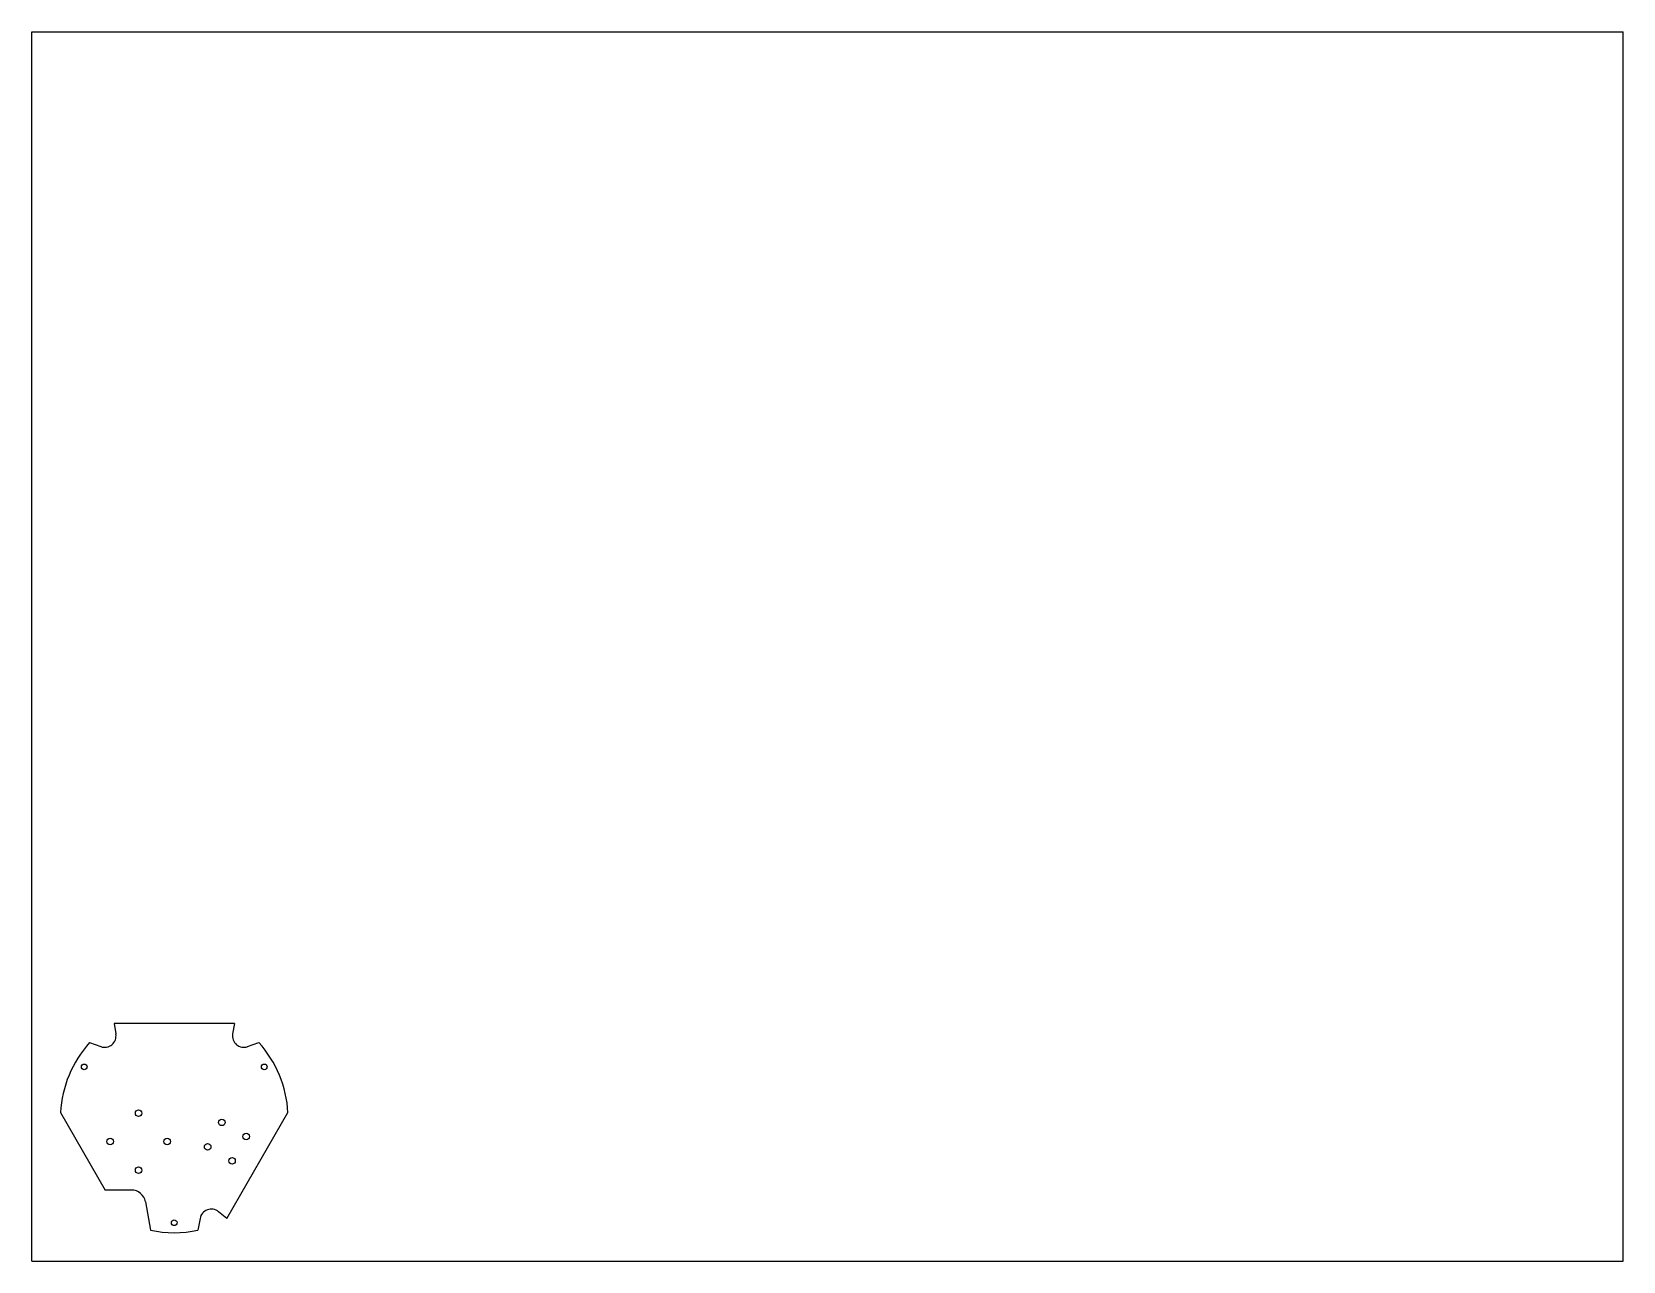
# Model space of a CAD drawing. Header units: millimetres. Extents: x 0 to 559, y 0 to 432.
import ezdxf

# ---------------------------------------------------------------- set-up
doc = ezdxf.new("R2010")
doc.units = ezdxf.units.MM
doc.header["$LTSCALE"] = 30.734
doc.layers.get('0').update_dxf_attribs({"linetype": 'CONTINUOUS'})
doc.layers.add('1__AXES', color=7, linetype='CONTINUOUS')

msp = doc.modelspace()

# ---------------------------------------------------------------- linework, layer by layer
at = {"color": 7, "linetype": 'CONTINUOUS'}
for p, q in [((0, 0), (0, 431.8)), ((0, 431.8), (558.8, 431.8)), ((558.8, 0), (558.8, 431.8)), ((28.86, 83.5), (29.51, 79.8)), ((71.14, 83.5), (28.86, 83.5)), ((71.14, 83.5), (70.49, 79.8)), ((20.29, 76.78), (24.21, 75.35)), ((75.79, 75.35), (79.71, 76.78)), ((10.06, 52.18), (25.75, 25)), ((68.44, 14.94), (89.94, 52.18)), ((34.98, 25), (25.75, 25)), ((39.91, 20.87), (41.67, 10.88)), ((68.44, 14.94), (65.57, 17.36)), ((59.06, 14.99), (58.33, 10.88)), ((0, 0), (558.8, 0))]:
    msp.add_line(p, q, dxfattribs=at)
for centre, radius, start, end in [((25.57, 79.11), 4, 250, 10), ((74.43, 79.11), 4, 170, 290), ((50, 50), 40, 137.9757, 176.8771), ((50, 50), 40, 3.1229, 42.0243), ((34.98, 20), 5, 10, 90), ((63, 14.29), 4, 50, 170), ((50, 50), 40, 257.9757, 282.0243)]:
    msp.add_arc(centre, radius, start, end, dxfattribs=at)
at = {"layer": '1__AXES', "color": 7, "linetype": 'CONTINUOUS'}
for centre, radius in [((18.39, 68.25), 1), ((81.61, 68.25), 1), ((37.5, 52), 1.15), ((66.69, 48.76), 1.15), ((75.26, 43.81), 1.15), ((27.5, 42), 1.15), ((47.5, 42), 1.15), ((61.74, 40.19), 1.15), ((70.31, 35.24), 1.15), ((37.5, 32), 1.15), ((50, 13.5), 1)]:
    msp.add_circle(centre, radius, dxfattribs=at)

doc.saveas('drawing.dxf')
